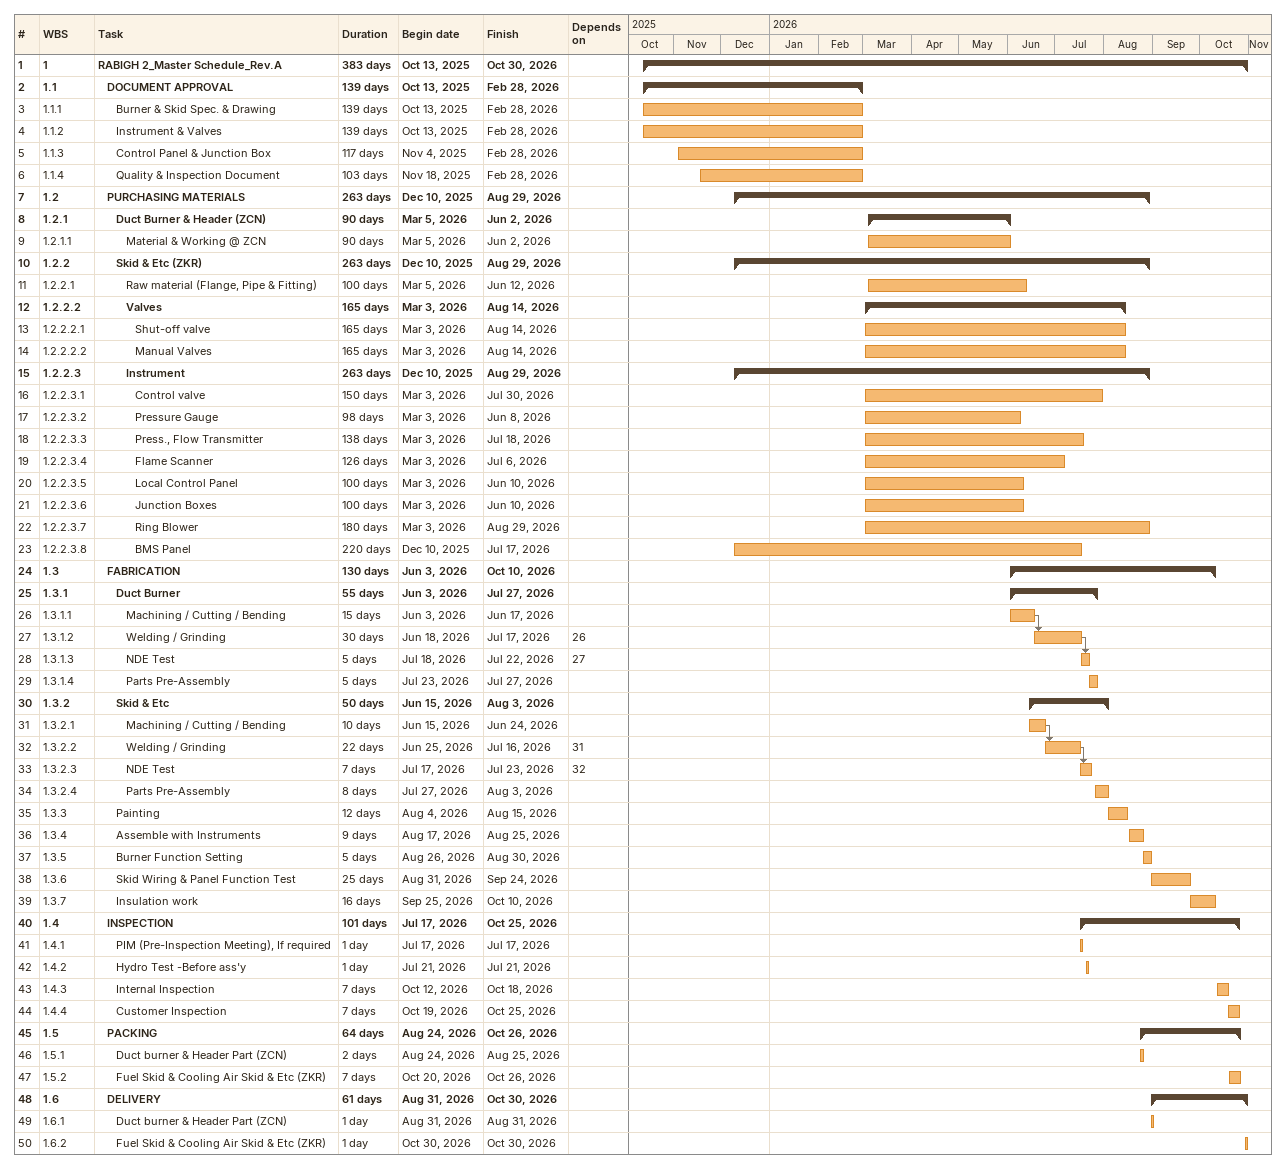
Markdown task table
| ID | WBS | Task | Duration | Start | Finish | Predecessors |
|---|---|---|---|---|---|---|
| 1 | 1 | **RABIGH 2_Master Schedule_Rev.A** | 383d | 2025-10-13 | 2026-10-30 |  |
| 2 | 1.1 | **DOCUMENT APPROVAL** | 139d | 2025-10-13 | 2026-02-28 |  |
| 3 | 1.1.1 | Burner & Skid Spec. & Drawing | 139d | 2025-10-13 | 2026-02-28 |  |
| 4 | 1.1.2 | Instrument & Valves | 139d | 2025-10-13 | 2026-02-28 |  |
| 5 | 1.1.3 | Control Panel & Junction Box | 117d | 2025-11-04 | 2026-02-28 |  |
| 6 | 1.1.4 | Quality & Inspection Document | 103d | 2025-11-18 | 2026-02-28 |  |
| 7 | 1.2 | **PURCHASING MATERIALS** | 263d | 2025-12-10 | 2026-08-29 |  |
| 8 | 1.2.1 | **Duct Burner & Header (ZCN)** | 90d | 2026-03-05 | 2026-06-02 |  |
| 9 | 1.2.1.1 | Material & Working @ ZCN | 90d | 2026-03-05 | 2026-06-02 |  |
| 10 | 1.2.2 | **Skid & Etc (ZKR)** | 263d | 2025-12-10 | 2026-08-29 |  |
| 11 | 1.2.2.1 | Raw material (Flange, Pipe & Fitting) | 100d | 2026-03-05 | 2026-06-12 |  |
| 12 | 1.2.2.2 | **Valves** | 165d | 2026-03-03 | 2026-08-14 |  |
| 13 | 1.2.2.2.1 | Shut-off valve | 165d | 2026-03-03 | 2026-08-14 |  |
| 14 | 1.2.2.2.2 | Manual Valves | 165d | 2026-03-03 | 2026-08-14 |  |
| 15 | 1.2.2.3 | **Instrument** | 263d | 2025-12-10 | 2026-08-29 |  |
| 16 | 1.2.2.3.1 | Control valve | 150d | 2026-03-03 | 2026-07-30 |  |
| 17 | 1.2.2.3.2 | Pressure Gauge | 98d | 2026-03-03 | 2026-06-08 |  |
| 18 | 1.2.2.3.3 | Press., Flow Transmitter | 138d | 2026-03-03 | 2026-07-18 |  |
| 19 | 1.2.2.3.4 | Flame Scanner | 126d | 2026-03-03 | 2026-07-06 |  |
| 20 | 1.2.2.3.5 | Local Control Panel | 100d | 2026-03-03 | 2026-06-10 |  |
| 21 | 1.2.2.3.6 | Junction Boxes | 100d | 2026-03-03 | 2026-06-10 |  |
| 22 | 1.2.2.3.7 | Ring Blower | 180d | 2026-03-03 | 2026-08-29 |  |
| 23 | 1.2.2.3.8 | BMS Panel | 220d | 2025-12-10 | 2026-07-17 |  |
| 24 | 1.3 | **FABRICATION** | 130d | 2026-06-03 | 2026-10-10 |  |
| 25 | 1.3.1 | **Duct Burner** | 55d | 2026-06-03 | 2026-07-27 |  |
| 26 | 1.3.1.1 | Machining / Cutting / Bending | 15d | 2026-06-03 | 2026-06-17 |  |
| 27 | 1.3.1.2 | Welding / Grinding | 30d | 2026-06-18 | 2026-07-17 | 26 |
| 28 | 1.3.1.3 | NDE Test | 5d | 2026-07-18 | 2026-07-22 | 27 |
| 29 | 1.3.1.4 | Parts Pre-Assembly | 5d | 2026-07-23 | 2026-07-27 |  |
| 30 | 1.3.2 | **Skid & Etc** | 50d | 2026-06-15 | 2026-08-03 |  |
| 31 | 1.3.2.1 | Machining / Cutting / Bending | 10d | 2026-06-15 | 2026-06-24 |  |
| 32 | 1.3.2.2 | Welding / Grinding | 22d | 2026-06-25 | 2026-07-16 | 31 |
| 33 | 1.3.2.3 | NDE Test | 7d | 2026-07-17 | 2026-07-23 | 32 |
| 34 | 1.3.2.4 | Parts Pre-Assembly | 8d | 2026-07-27 | 2026-08-03 |  |
| 35 | 1.3.3 | Painting | 12d | 2026-08-04 | 2026-08-15 |  |
| 36 | 1.3.4 | Assemble with Instruments | 9d | 2026-08-17 | 2026-08-25 |  |
| 37 | 1.3.5 | Burner Function Setting | 5d | 2026-08-26 | 2026-08-30 |  |
| 38 | 1.3.6 | Skid Wiring & Panel Function Test | 25d | 2026-08-31 | 2026-09-24 |  |
| 39 | 1.3.7 | Insulation work | 16d | 2026-09-25 | 2026-10-10 |  |
| 40 | 1.4 | **INSPECTION** | 101d | 2026-07-17 | 2026-10-25 |  |
| 41 | 1.4.1 | PIM (Pre-Inspection Meeting), If required | 1d | 2026-07-17 | 2026-07-17 |  |
| 42 | 1.4.2 | Hydro Test -Before ass'y | 1d | 2026-07-21 | 2026-07-21 |  |
| 43 | 1.4.3 | Internal Inspection | 7d | 2026-10-12 | 2026-10-18 |  |
| 44 | 1.4.4 | Customer Inspection | 7d | 2026-10-19 | 2026-10-25 |  |
| 45 | 1.5 | **PACKING** | 64d | 2026-08-24 | 2026-10-26 |  |
| 46 | 1.5.1 | Duct burner & Header Part (ZCN) | 2d | 2026-08-24 | 2026-08-25 |  |
| 47 | 1.5.2 | Fuel Skid & Cooling Air Skid & Etc (ZKR) | 7d | 2026-10-20 | 2026-10-26 |  |
| 48 | 1.6 | **DELIVERY** | 61d | 2026-08-31 | 2026-10-30 |  |
| 49 | 1.6.1 | Duct burner & Header Part (ZCN) | 1d | 2026-08-31 | 2026-08-31 |  |
| 50 | 1.6.2 | Fuel Skid & Cooling Air Skid & Etc (ZKR) | 1d | 2026-10-30 | 2026-10-30 |  |
